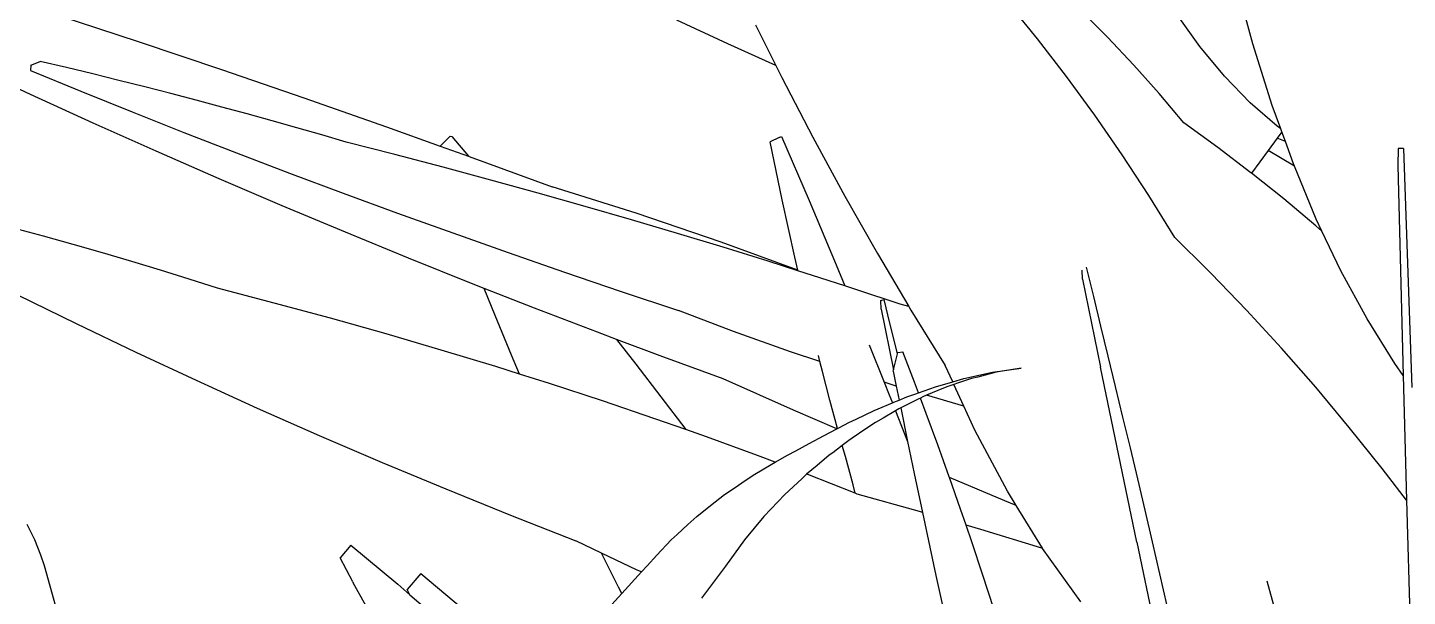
# Model space of a CAD drawing. Header units: metres. Extents: x 244.4 to 340.3, y -4.1 to 64.3.
# Drawn here: x 248.731 to 249.1313, y 7.9741 to 8.139 of the extents above; entities that cross this region are included whole.
import ezdxf

# ---------------------------------------------------------------- set-up
doc = ezdxf.new("R2010")
doc.units = ezdxf.units.M
doc.layers.add('Edges', color=7, linetype='Continuous')

# ---------------------------------------------------------------- blocks, each defined once
blk = doc.blocks.new('Novo+Sobrado2m fr')
for p, q in [((-6.50172, -1.08298), (-6.50682, -1.06422)), ((-6.56423, -1.08156), (-6.57285, -1.071)), ((-6.84869, -1.07461), (-6.82486, -1.08244)), ((-6.65409, -1.08299), (-6.66885, -1.07613)), ((-6.54387, -1.08109), (-6.55162, -1.0733)), ((-6.51707, -1.08374), (-6.52387, -1.07425)), ((-6.64599, -1.07751), (-6.64012, -1.08929)), ((-6.82486, -1.08244), (-6.80098, -1.09046)), ((-6.64012, -1.08929), (-6.65409, -1.08299)), ((-6.55582, -1.09244), (-6.56423, -1.08156)), ((-6.5363, -1.08913), (-6.54387, -1.08109)), ((-6.50993, -1.09235), (-6.51707, -1.08374)), ((-6.4961, -1.10086), (-6.50172, -1.08298)), ((-6.8563, -1.08915), (-6.85356, -1.08807)), ((-6.8459, -1.08989), (-6.85356, -1.08807)), ((-6.8564, -1.0977), (-6.87463, -1.08925)), ((-6.8563, -1.08915), (-6.85641, -1.09072)), ((-6.85641, -1.09072), (-6.84175, -1.09675)), ((-6.83828, -1.09173), (-6.8459, -1.08989)), ((-6.8307, -1.0936), (-6.83828, -1.09173)), ((-6.80098, -1.09046), (-6.77706, -1.09868)), ((-6.64012, -1.08929), (-6.6384, -1.09275)), ((-6.6384, -1.09275), (-6.62938, -1.11009)), ((-6.54762, -1.10364), (-6.55582, -1.09244)), ((-6.52893, -1.0974), (-6.5363, -1.08913)), ((-6.50246, -1.10006), (-6.50993, -1.09235)), ((-6.84175, -1.09675), (-6.82691, -1.10275)), ((-6.82317, -1.09549), (-6.8307, -1.0936)), ((-6.81569, -1.09741), (-6.82317, -1.09549)), ((-6.83815, -1.106), (-6.8564, -1.0977)), ((-6.80826, -1.09935), (-6.81569, -1.09741)), ((-6.80088, -1.10132), (-6.80826, -1.09935)), ((-6.77706, -1.09868), (-6.75309, -1.10708)), ((-6.52174, -1.10591), (-6.52893, -1.0974)), ((-6.49469, -1.10685), (-6.50246, -1.10006)), ((-6.49365, -1.10761), (-6.4961, -1.10086)), ((-6.82691, -1.10275), (-6.81186, -1.1087)), ((-6.79355, -1.10331), (-6.80088, -1.10132)), ((-6.78627, -1.10532), (-6.79355, -1.10331)), ((-6.53964, -1.11516), (-6.54762, -1.10364)), ((-6.81988, -1.11415), (-6.83815, -1.106)), ((-6.81186, -1.1087), (-6.79664, -1.11461)), ((-6.77905, -1.10736), (-6.78627, -1.10532)), ((-6.77188, -1.10942), (-6.77905, -1.10736)), ((-6.75309, -1.10708), (-6.73751, -1.11265)), ((-6.51192, -1.11302), (-6.52174, -1.10591)), ((-6.49365, -1.10761), (-6.49469, -1.10685)), ((-6.49333, -1.10849), (-6.49468, -1.11034)), ((-6.49333, -1.10849), (-6.49365, -1.10761)), ((-6.4923, -1.11134), (-6.49333, -1.10849)), ((-6.76477, -1.1115), (-6.77188, -1.10942)), ((-6.75066, -1.11511), (-6.76477, -1.1115)), ((-6.73463, -1.1098), (-6.73751, -1.11265)), ((-6.73751, -1.11265), (-6.72931, -1.11558)), ((-6.73463, -1.1098), (-6.73408, -1.10984)), ((-6.73408, -1.10984), (-6.72931, -1.11558)), ((-6.63918, -1.11016), (-6.64176, -1.11145)), ((-6.64006, -1.11983), (-6.64176, -1.11145)), ((-6.63918, -1.11016), (-6.63846, -1.10983)), ((-6.63846, -1.10983), (-6.63048, -1.12838)), ((-6.62938, -1.11009), (-6.62013, -1.12711)), ((-6.49468, -1.11034), (-6.4973, -1.11393)), ((-6.4923, -1.11134), (-6.49468, -1.11034)), ((-6.48996, -1.11781), (-6.4923, -1.11134)), ((-6.80159, -1.12213), (-6.81988, -1.11415)), ((-6.79664, -1.11461), (-6.78122, -1.12048)), ((-6.73667, -1.11878), (-6.75066, -1.11511)), ((-6.72931, -1.11558), (-6.72908, -1.11566)), ((-6.72908, -1.11566), (-6.70504, -1.12443)), ((-6.53187, -1.127), (-6.53964, -1.11516)), ((-6.50227, -1.12036), (-6.51192, -1.11302)), ((-6.4973, -1.11393), (-6.5021, -1.1205)), ((-6.48968, -1.11849), (-6.4973, -1.11393)), ((-6.45958, -1.11335), (-6.45963, -1.11828)), ((-6.45805, -1.11331), (-6.45958, -1.11335)), ((-6.45805, -1.11331), (-6.45557, -1.18265)), ((-6.78122, -1.12048), (-6.76562, -1.12631)), ((-6.7228, -1.12251), (-6.73667, -1.11878)), ((-6.6383, -1.12819), (-6.64006, -1.11983)), ((-6.5021, -1.1205), (-6.50227, -1.12036)), ((-6.49277, -1.12793), (-6.5021, -1.1205)), ((-6.48968, -1.11849), (-6.48996, -1.11781)), ((-6.48332, -1.1338), (-6.48968, -1.11849)), ((-6.45963, -1.11828), (-6.45809, -1.17914)), ((-6.7833, -1.12996), (-6.80159, -1.12213)), ((-6.70906, -1.12629), (-6.7228, -1.12251)), ((-6.6806, -1.13213), (-6.70504, -1.12443)), ((-6.76562, -1.12631), (-6.74984, -1.1321)), ((-6.69545, -1.13013), (-6.70906, -1.12629)), ((-6.63649, -1.13654), (-6.6383, -1.12819)), ((-6.63048, -1.12838), (-6.62261, -1.14705)), ((-6.62013, -1.12711), (-6.61063, -1.14381)), ((-6.52432, -1.13914), (-6.53187, -1.127)), ((-6.48344, -1.13573), (-6.49277, -1.12793)), ((-6.765, -1.13762), (-6.7833, -1.12996)), ((-6.74984, -1.1321), (-6.73388, -1.13783)), ((-6.68196, -1.13402), (-6.69545, -1.13013)), ((-6.65596, -1.1405), (-6.6806, -1.13213)), ((-6.85259, -1.13875), (-6.86127, -1.13642)), ((-6.66862, -1.13797), (-6.68196, -1.13402)), ((-6.63462, -1.14487), (-6.63649, -1.13654)), ((-6.48167, -1.13728), (-6.48344, -1.13573)), ((-6.48167, -1.13728), (-6.48332, -1.1338)), ((-6.84399, -1.14114), (-6.85259, -1.13875)), ((-6.74671, -1.14513), (-6.765, -1.13762)), ((-6.73388, -1.13783), (-6.71775, -1.14353)), ((-6.65541, -1.14197), (-6.66862, -1.13797)), ((-6.63376, -1.14859), (-6.65596, -1.1405)), ((-6.5148, -1.14857), (-6.52432, -1.13914)), ((-6.4762, -1.1488), (-6.48167, -1.13728)), ((-6.83546, -1.14358), (-6.84399, -1.14114)), ((-6.82701, -1.14607), (-6.83546, -1.14358)), ((-6.71775, -1.14353), (-6.70145, -1.14917)), ((-6.64235, -1.14602), (-6.65541, -1.14197)), ((-6.63376, -1.14859), (-6.63462, -1.14487)), ((-6.61063, -1.14381), (-6.60153, -1.15915)), ((-6.81863, -1.14862), (-6.82701, -1.14607)), ((-6.81034, -1.15121), (-6.81863, -1.14862)), ((-6.72842, -1.15246), (-6.74671, -1.14513)), ((-6.63372, -1.14876), (-6.64235, -1.14602)), ((-6.63372, -1.14876), (-6.63376, -1.14859)), ((-6.62944, -1.15012), (-6.63372, -1.14876)), ((-6.62261, -1.14705), (-6.62009, -1.15316)), ((-6.55117, -1.15122), (-6.55122, -1.14863)), ((-6.54791, -1.15626), (-6.55002, -1.14772)), ((-6.5148, -1.14857), (-6.51383, -1.14954)), ((-6.4686, -1.16277), (-6.4762, -1.1488)), ((-6.80213, -1.15386), (-6.81034, -1.15121)), ((-6.72473, -1.15391), (-6.72842, -1.15246)), ((-6.70145, -1.14917), (-6.68497, -1.15477)), ((-6.62009, -1.15316), (-6.62944, -1.15012)), ((-6.55117, -1.15122), (-6.54593, -1.17672)), ((-6.50353, -1.16025), (-6.51383, -1.14954)), ((-6.86013, -1.15574), (-6.84312, -1.16412)), ((-6.78563, -1.15814), (-6.80213, -1.15386)), ((-6.72158, -1.16173), (-6.72473, -1.15391)), ((-6.71015, -1.15963), (-6.72473, -1.15391)), ((-6.68497, -1.15477), (-6.66833, -1.16031)), ((-6.61667, -1.15427), (-6.62009, -1.15316)), ((-6.60406, -1.15847), (-6.61667, -1.15427)), ((-6.54579, -1.16488), (-6.54791, -1.15626)), ((-6.7693, -1.16255), (-6.78563, -1.15814)), ((-6.69189, -1.16663), (-6.71015, -1.15963)), ((-6.65242, -1.16636), (-6.66833, -1.16031)), ((-6.60965, -1.15744), (-6.60869, -1.15713)), ((-6.60961, -1.15994), (-6.60965, -1.15744)), ((-6.60961, -1.15994), (-6.60601, -1.17747)), ((-6.607, -1.16397), (-6.60869, -1.15713)), ((-6.60153, -1.15915), (-6.60406, -1.15847)), ((-6.60153, -1.15915), (-6.60091, -1.16019)), ((-6.60091, -1.16019), (-6.59096, -1.17625)), ((-6.49341, -1.17127), (-6.50353, -1.16025)), ((-6.84312, -1.16412), (-6.82585, -1.17239)), ((-6.75315, -1.16709), (-6.7693, -1.16255)), ((-6.71679, -1.17327), (-6.72158, -1.16173)), ((-6.6053, -1.17088), (-6.607, -1.16397)), ((-6.54366, -1.17358), (-6.54579, -1.16488)), ((-6.46055, -1.1757), (-6.4686, -1.16277)), ((-6.73718, -1.17176), (-6.75315, -1.16709)), ((-6.68639, -1.16869), (-6.69189, -1.16663)), ((-6.68639, -1.16869), (-6.68071, -1.17591)), ((-6.67366, -1.17345), (-6.68639, -1.16869)), ((-6.63588, -1.17225), (-6.65242, -1.16636)), ((-6.82585, -1.17239), (-6.80834, -1.18055)), ((-6.7214, -1.17655), (-6.73718, -1.17176)), ((-6.62731, -1.17511), (-6.63588, -1.17225)), ((-6.61309, -1.17023), (-6.60869, -1.18113)), ((-6.60601, -1.17747), (-6.6048, -1.1729)), ((-6.6048, -1.1729), (-6.6053, -1.17088)), ((-6.6048, -1.1729), (-6.60469, -1.17246)), ((-6.60469, -1.17246), (-6.60326, -1.17226)), ((-6.59987, -1.18113), (-6.60326, -1.17226)), ((-6.48348, -1.18258), (-6.49341, -1.17127)), ((-6.71445, -1.17874), (-6.7214, -1.17655)), ((-6.71445, -1.17874), (-6.71679, -1.17327)), ((-6.68071, -1.17591), (-6.66623, -1.19484)), ((-6.65545, -1.1801), (-6.67366, -1.17345)), ((-6.62731, -1.17511), (-6.62775, -1.17339)), ((-6.62657, -1.17804), (-6.62731, -1.17511)), ((-6.5888, -1.18097), (-6.59096, -1.17625)), ((-6.53541, -1.22746), (-6.54593, -1.17672)), ((-6.54154, -1.18236), (-6.54366, -1.17358)), ((-6.45809, -1.17914), (-6.46055, -1.1757)), ((-6.80834, -1.18055), (-6.79058, -1.18859)), ((-6.7058, -1.18147), (-6.71445, -1.17874)), ((-6.63504, -1.18917), (-6.65545, -1.1801)), ((-6.62442, -1.18628), (-6.62657, -1.17804)), ((-6.60612, -1.17787), (-6.60601, -1.17747)), ((-6.60612, -1.17787), (-6.60522, -1.18221)), ((-6.5888, -1.18097), (-6.58557, -1.18004)), ((-6.5834, -1.18004), (-6.58741, -1.1814)), ((-6.58557, -1.18004), (-6.57728, -1.17823)), ((-6.58156, -1.17959), (-6.5834, -1.18004)), ((-6.57622, -1.17823), (-6.58156, -1.17959)), ((-6.57728, -1.17823), (-6.56893, -1.17698)), ((-6.56893, -1.17698), (-6.57622, -1.17823)), ((-6.45809, -1.17914), (-6.45712, -1.21534)), ((-6.69041, -1.18651), (-6.7058, -1.18147)), ((-6.60522, -1.18221), (-6.60869, -1.18113)), ((-6.60869, -1.18113), (-6.60722, -1.18476)), ((-6.60722, -1.18476), (-6.6063, -1.18708)), ((-6.60522, -1.18221), (-6.60437, -1.18627)), ((-6.60214, -1.18533), (-6.59978, -1.18452)), ((-6.59874, -1.18415), (-6.59987, -1.18113)), ((-6.59978, -1.18452), (-6.59874, -1.18415)), ((-6.59874, -1.18415), (-6.59384, -1.18241)), ((-6.59639, -1.18489), (-6.59748, -1.18533)), ((-6.59308, -1.18352), (-6.59639, -1.18489)), ((-6.58555, -1.18807), (-6.59639, -1.18489)), ((-6.59384, -1.18241), (-6.5888, -1.18097)), ((-6.59048, -1.18241), (-6.59308, -1.18352)), ((-6.58845, -1.18174), (-6.59048, -1.18241)), ((-6.58741, -1.1814), (-6.58845, -1.18174)), ((-6.58555, -1.18807), (-6.58845, -1.18174)), ((-6.53941, -1.19122), (-6.54154, -1.18236)), ((-6.47374, -1.1942), (-6.48348, -1.18258)), ((-6.79058, -1.18859), (-6.77258, -1.19652)), ((-6.67521, -1.19167), (-6.69041, -1.18651)), ((-6.62221, -1.19449), (-6.62442, -1.18628)), ((-6.61156, -1.18932), (-6.61047, -1.1888)), ((-6.61047, -1.1888), (-6.6063, -1.18708)), ((-6.6063, -1.18708), (-6.60584, -1.18689)), ((-6.60584, -1.18689), (-6.60437, -1.18627)), ((-6.6044, -1.1888), (-6.60539, -1.18938)), ((-6.6039, -1.18855), (-6.6044, -1.1888)), ((-6.60437, -1.18627), (-6.60214, -1.18533)), ((-6.5986, -1.18591), (-6.6039, -1.18855)), ((-6.6039, -1.18855), (-6.60189, -1.19825)), ((-6.59816, -1.18569), (-6.5986, -1.18591)), ((-6.59748, -1.18533), (-6.59816, -1.18569)), ((-6.5965, -1.19013), (-6.59816, -1.18569)), ((-6.58237, -1.19503), (-6.58555, -1.18807)), ((-6.66623, -1.19484), (-6.67521, -1.19167)), ((-6.62246, -1.19466), (-6.63504, -1.18917)), ((-6.62166, -1.19424), (-6.61892, -1.19278)), ((-6.61892, -1.19278), (-6.61678, -1.1918)), ((-6.61678, -1.1918), (-6.61156, -1.18932)), ((-6.61124, -1.19278), (-6.614, -1.19465)), ((-6.60901, -1.19151), (-6.61124, -1.19278)), ((-6.60539, -1.18938), (-6.60901, -1.19151)), ((-6.60539, -1.18938), (-6.60189, -1.19825)), ((-6.59316, -1.19926), (-6.5965, -1.19013)), ((-6.53727, -1.20015), (-6.53941, -1.19122)), ((-6.77258, -1.19652), (-6.75433, -1.20433)), ((-6.66021, -1.19696), (-6.66623, -1.19484)), ((-6.62759, -1.19728), (-6.62625, -1.19661)), ((-6.62625, -1.19661), (-6.62246, -1.19466)), ((-6.62246, -1.19466), (-6.62221, -1.19449)), ((-6.62221, -1.19449), (-6.62166, -1.19424)), ((-6.6222, -1.19452), (-6.62221, -1.19449)), ((-6.614, -1.19465), (-6.61798, -1.19728)), ((-6.57295, -1.21273), (-6.58237, -1.19503)), ((-6.46419, -1.20612), (-6.47374, -1.1942)), ((-6.64542, -1.20236), (-6.66021, -1.19696)), ((-6.6343, -1.201), (-6.63041, -1.19888)), ((-6.63041, -1.19888), (-6.62759, -1.19728)), ((-6.62084, -1.19946), (-6.6236, -1.20153)), ((-6.6189, -1.198), (-6.62084, -1.19946)), ((-6.61995, -1.20268), (-6.62084, -1.19946)), ((-6.61798, -1.19728), (-6.6189, -1.198)), ((-6.60189, -1.19825), (-6.59995, -1.20758)), ((-6.58984, -1.20851), (-6.59316, -1.19926)), ((-6.53513, -1.20916), (-6.53727, -1.20015)), ((-6.75433, -1.20433), (-6.73585, -1.21202)), ((-6.64029, -1.2043), (-6.64542, -1.20236)), ((-6.64146, -1.20497), (-6.64029, -1.2043)), ((-6.64029, -1.2043), (-6.63676, -1.20228)), ((-6.63676, -1.20228), (-6.6343, -1.201)), ((-6.62462, -1.20228), (-6.62812, -1.20524)), ((-6.6236, -1.20153), (-6.62462, -1.20228)), ((-6.61764, -1.21084), (-6.61995, -1.20268)), ((-6.6487, -1.2094), (-6.6462, -1.20775)), ((-6.6462, -1.20775), (-6.64146, -1.20497)), ((-6.63119, -1.20775), (-6.63257, -1.20907)), ((-6.62812, -1.20524), (-6.63119, -1.20775)), ((-6.63085, -1.20788), (-6.63119, -1.20775)), ((-6.61707, -1.21329), (-6.63085, -1.20788)), ((-6.59995, -1.20758), (-6.59756, -1.21889)), ((-6.58977, -1.20871), (-6.58984, -1.20851)), ((-6.57373, -1.21548), (-6.58977, -1.20871)), ((-6.58655, -1.2179), (-6.58977, -1.20871)), ((-6.45712, -1.21534), (-6.46419, -1.20612)), ((-6.73585, -1.21202), (-6.71713, -1.2196)), ((-6.65497, -1.21368), (-6.65223, -1.21179)), ((-6.65223, -1.21179), (-6.6487, -1.2094)), ((-6.63257, -1.20907), (-6.63754, -1.21368)), ((-6.61707, -1.21329), (-6.61764, -1.21084)), ((-6.5704, -1.21686), (-6.57295, -1.21273)), ((-6.53299, -1.21824), (-6.53513, -1.20916)), ((-6.66306, -1.22004), (-6.65911, -1.21689)), ((-6.65911, -1.21689), (-6.65497, -1.21368)), ((-6.63754, -1.21368), (-6.64356, -1.22004)), ((-6.61648, -1.21352), (-6.61707, -1.21329)), ((-6.59848, -1.21862), (-6.61648, -1.21352)), ((-6.5704, -1.21686), (-6.57373, -1.21548)), ((-6.56276, -1.22924), (-6.5704, -1.21686)), ((-6.45712, -1.21534), (-6.45602, -1.25491)), ((-6.71713, -1.2196), (-6.69818, -1.22705)), ((-6.66565, -1.22237), (-6.66306, -1.22004)), ((-6.64356, -1.22004), (-6.64918, -1.22682)), ((-6.59756, -1.21889), (-6.59848, -1.21862)), ((-6.59756, -1.21889), (-6.59369, -1.2371)), ((-6.58494, -1.22258), (-6.58655, -1.2179)), ((-6.53085, -1.22739), (-6.53299, -1.21824)), ((-6.85585, -1.22524), (-6.85734, -1.22237)), ((-6.66877, -1.22524), (-6.66565, -1.22237)), ((-6.58065, -1.22383), (-6.58494, -1.22258)), ((-6.58328, -1.2274), (-6.58494, -1.22258)), ((-6.56298, -1.22917), (-6.58065, -1.22383)), ((-6.85513, -1.22682), (-6.85585, -1.22524)), ((-6.85334, -1.23121), (-6.85513, -1.22682)), ((-6.76338, -1.22832), (-6.76651, -1.23204)), ((-6.76338, -1.22832), (-6.74983, -1.23965)), ((-6.69068, -1.23064), (-6.69818, -1.22705)), ((-6.67465, -1.23121), (-6.67045, -1.22682)), ((-6.67045, -1.22682), (-6.66877, -1.22524)), ((-6.64918, -1.22682), (-6.65476, -1.2344)), ((-6.58004, -1.23703), (-6.58328, -1.2274)), ((-6.53541, -1.22746), (-6.52573, -1.2736)), ((-6.5287, -1.23661), (-6.53085, -1.22739)), ((-6.85233, -1.23429), (-6.85334, -1.23121)), ((-6.76287, -1.23894), (-6.76651, -1.23204)), ((-6.68578, -1.2405), (-6.69068, -1.23064)), ((-6.68036, -1.23556), (-6.69068, -1.23064)), ((-6.6775, -1.23429), (-6.67465, -1.23121)), ((-6.56276, -1.22924), (-6.56298, -1.22917)), ((-6.56271, -1.22931), (-6.56276, -1.22924)), ((-6.55168, -1.24475), (-6.56271, -1.22931)), ((-6.84681, -1.25385), (-6.85233, -1.23429)), ((-6.74314, -1.23659), (-6.74705, -1.24123)), ((-6.74314, -1.23659), (-6.72622, -1.25074)), ((-6.68485, -1.24234), (-6.67914, -1.23609)), ((-6.67914, -1.23609), (-6.68036, -1.23556)), ((-6.67914, -1.23609), (-6.6775, -1.23429)), ((-6.65476, -1.2344), (-6.66167, -1.24367)), ((-6.52656, -1.2459), (-6.5287, -1.23661)), ((-6.76287, -1.23894), (-6.76271, -1.23923)), ((-6.75899, -1.24607), (-6.76271, -1.23923)), ((-6.74983, -1.23965), (-6.74626, -1.24273)), ((-6.68485, -1.24234), (-6.68578, -1.2405)), ((-6.59369, -1.2371), (-6.59123, -1.24846)), ((-6.57683, -1.24678), (-6.58004, -1.23703)), ((-6.49765, -1.23871), (-6.49426, -1.25095)), ((-6.74626, -1.24273), (-6.74705, -1.24123)), ((-6.74626, -1.24273), (-6.74113, -1.24715)), ((-6.69535, -1.25385), (-6.68485, -1.24234))]:
    blk.add_line(p, q)

msp = doc.modelspace()

# ---------------------------------------------------------------- block references
at = {"layer": 'Edges'}
msp.add_blockref('Novo+Sobrado2m fr', (255.5882, 9.21727), dxfattribs=at)

doc.saveas('drawing.dxf')
